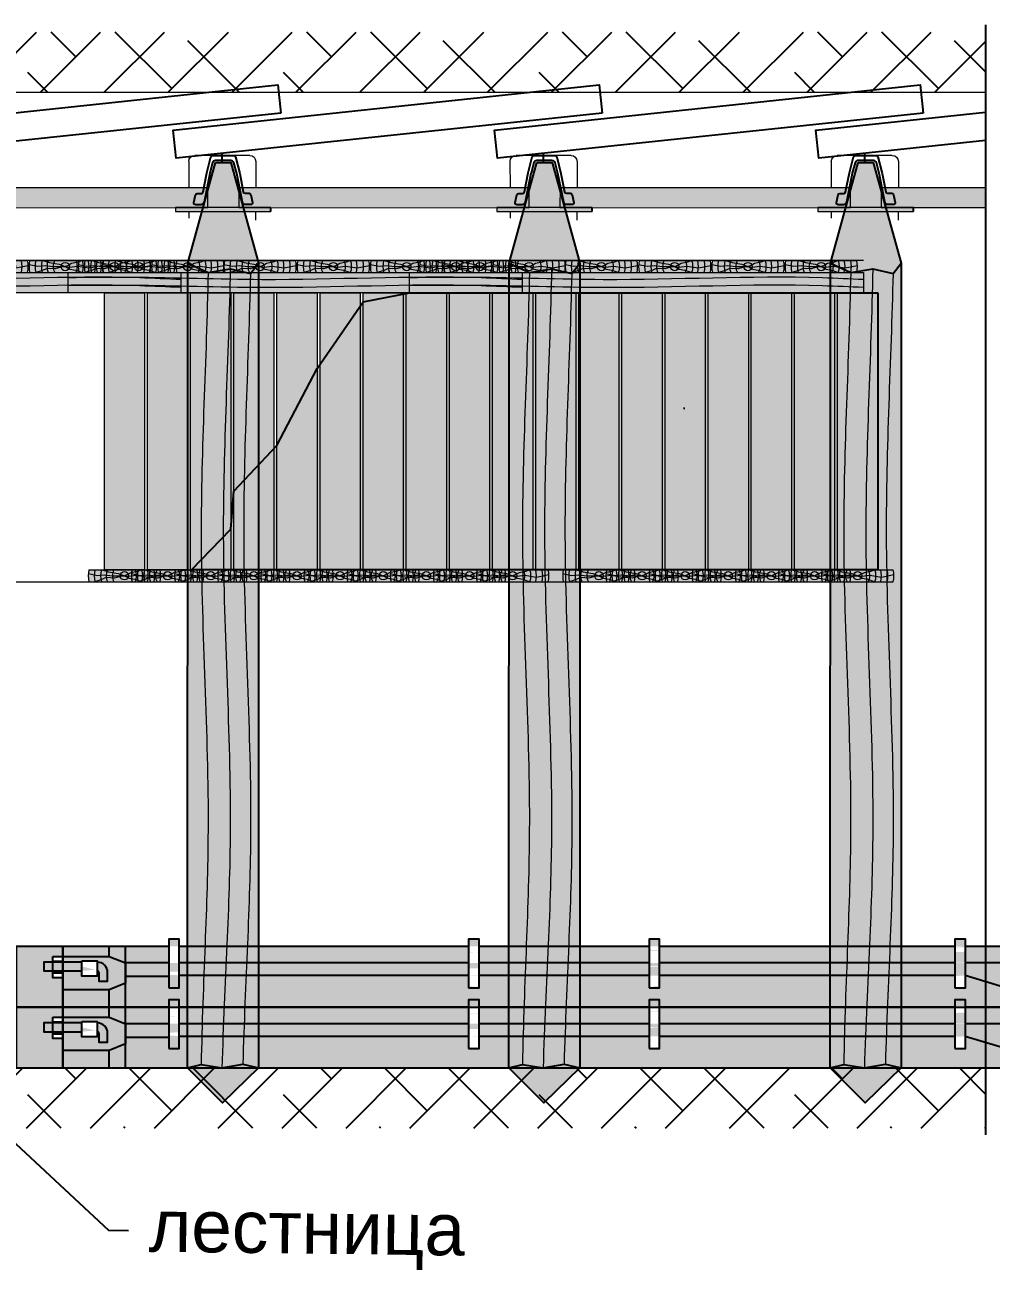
# Model space of a CAD drawing. Header units: inches. Extents: x 523 to 1492, y 69 to 539.
# Drawn here: x 782.97 to 807.03, y 111.92 to 142.98 of the extents above; entities that cross this region are included whole.
import ezdxf
from ezdxf import colors
from ezdxf.entities.mleader import LeaderData, LeaderLine
from ezdxf.math import Vec2, Vec3

# ---------------------------------------------------------------- set-up
doc = ezdxf.new("R2010")
doc.units = ezdxf.units.IN
doc.header["$MEASUREMENT"] = 0
doc.linetypes.add('ACAD_ISO10W100', pattern=[18, 12, -3, 0, -3])
doc.styles.get("Standard").update_dxf_attribs({"font": 'arial.ttf'})

# ---------------------------------------------------------------- blocks, each defined once
blk = doc.blocks.new('Доска S - 180')
at = {"linetype": 'ByBlock', "lineweight": 15}
h = blk.add_hatch(color=254, dxfattribs=at)
edge = h.paths.add_edge_path()
edge.add_line((1818.906, -3796.897), (1820.681, -3796.897))
edge.add_arc((1819.794, -3797.047), 0.9, -9.5941, 9.5941, ccw=False)
edge.add_line((1820.681, -3797.197), (1818.906, -3797.197))
edge.add_arc((1819.794, -3797.047), 0.9, 170.4059, 189.5941, ccw=False)
at = {"color": 7, "linetype": 'ByBlock', "lineweight": 15}
for p, q in [((1818.906, -3796.897), (1820.681, -3796.897)), ((1818.906, -3797.197), (1820.681, -3797.197))]:
    blk.add_line(p, q, dxfattribs=at)
for points in [[(1818.895, -3796.992), (1819.11, -3797.038), (1819.292, -3797.021), (1819.492, -3797.047), (1819.794, -3797.047), (1819.897, -3797.06), (1820.095, -3797.035), (1820.386, -3797.078), (1820.693, -3797.016)], [(1820.223, -3796.897), (1820.116, -3796.94), (1819.952, -3796.97), (1819.855, -3797.025), (1819.794, -3797.047), (1819.661, -3797.072), (1819.546, -3797.103), (1819.341, -3797.092), (1819.206, -3797.152), (1819.058, -3797.197)], [(1819.238, -3796.897), (1819.398, -3796.949), (1819.641, -3796.991), (1819.794, -3797.047), (1819.909, -3797.109), (1820.05, -3797.135), (1820.224, -3797.195)]]:
    blk.add_lwpolyline(points, dxfattribs=at)
blk.add_circle((1819.794, -3797.047), 0.104, dxfattribs=at)
for radius, start, end in [(0.9, 170.4059, 189.5941), (0.751, 168.4807, 191.5193), (0.593, 165.3528, 194.6472), (0.455, 160.7403, 199.2597), (0.302, 150.211, 209.789), (0.302, 330.211, 29.789), (0.455, 340.7403, 19.2597), (0.593, 345.3528, 14.6472), (0.751, 348.4807, 11.5193), (0.9, 350.4059, 9.5941)]:
    blk.add_arc((1819.794, -3797.047), radius, start, end, dxfattribs=at)
blk = doc.blocks.new('Стойка 100 - 690')
at = {"linetype": 'ByBlock', "lineweight": 15}
blk.add_hatch(color=252, dxfattribs=at).paths.add_polyline_path([(1818.197, -3816.387), (1819.197, -3816.387), (1819.197, -3823.287), (1818.197, -3823.287)])
at = {"color": 7, "linetype": 'ByBlock', "lineweight": 15}
blk.add_lwpolyline([(1818.197, -3816.387), (1819.197, -3816.387), (1819.197, -3823.287), (1818.197, -3823.287), (1818.197, -3816.387)], dxfattribs=at)
blk = doc.blocks.new('Ш.Брус 1.1м')
at = {"linetype": 'ByBlock', "lineweight": 15}
blk.add_hatch(color=253, dxfattribs=at).paths.add_polyline_path([(1947.301, -3883.717), (1958.609, -3883.717), (1958.609, -3884.217), (1947.301, -3884.217)])
at = {"color": 7, "linetype": 'ByBlock', "lineweight": 15}
blk.add_lwpolyline([(1947.301, -3883.717), (1958.609, -3883.717), (1958.609, -3884.217), (1947.301, -3884.217)], close=True, dxfattribs=at)
for points in [[(1947.301, -3883.837), (1947.836, -3883.832), (1949.443, -3883.815), (1952.87, -3883.956), (1956.104, -3883.764), (1958.268, -3883.867), (1958.609, -3883.884)], [(1947.301, -3884.035), (1947.836, -3884.029), (1949.443, -3884.013), (1952.87, -3884.154), (1956.104, -3883.962), (1958.268, -3884.065), (1958.609, -3884.081)]]:
    blk.add_open_spline(points, degree=3, knots=[0, 0, 0, 0, 1.604, 4.82107, 10.284551, 11.308034, 11.308034, 11.308034, 11.308034], dxfattribs=at)
blk = doc.blocks.new('Дорожка')
at = {"color": 7, "linetype": 'ByBlock', "lineweight": 15}
for name, p in [('Доска S - 180', (128.661, -86.52)), ('Доска S - 180', (130.487, -86.52)), ('Доска S - 180', (132.287, -86.52)), ('Доска S - 180', (134.112, -86.52)), ('Доска S - 180', (135.937, -86.52)), ('Доска S - 180', (137.762, -86.52)), ('Ш.Брус 1.1м', (0, 0)), ('Стойка 100 - 690', (130.008, -67.83)), ('Стойка 100 - 690', (138.508, -67.83)), ('Доска S - 180', (128.911, -94.22)), ('Доска S - 180', (137.411, -94.22))]:
    blk.add_blockref(name, p, dxfattribs=at)
blk = doc.blocks.new('Низ окно лавы в штреке')
h = blk.add_hatch()
h.set_pattern_fill('AR-SAND', color=256, scale=9, style=0)
h.paths.add_polyline_path([(2070.221, -3813.828), (2070.221, -3820.728), (2053.131, -3820.728), (2054.112, -3819.713), (2054.186, -3818.774), (2055.26, -3817.634), (2056.26, -3815.713), (2057.408, -3814.057), (2058.56, -3813.828)])
h = blk.add_hatch()
h.set_pattern_fill('AR-SAND', color=22, scale=0.1, style=0)
h.set_pattern_definition([(37.5, (0, 0), (-0.006299336, 0.192682377), [0, -0.152, 0, -0.17, 0, -0.1625]), (7.5, (0, 0), (0.17697767, 0.282214607), [0, -0.082, 0, -0.137, 0, -0.0525]), (327.5, (-0.123, 0), (0.311414186, 0.0005659054), [0, -0.05, 0, -0.18, 0, -0.235]), (317.5, (-0.123, 0), (0.30061266, 0.087767556), [0, -0.025, 0, -0.118, 0, -0.135])])
h.paths.add_polyline_path([(2070.221, -3813.828), (2070.221, -3820.728), (2053.131, -3820.728), (2054.112, -3819.713), (2054.186, -3818.774), (2055.26, -3817.634), (2056.26, -3815.713), (2057.408, -3814.057), (2058.56, -3813.828)])
at = {"color": 7, "linetype": 'ByBlock', "lineweight": 15}
blk.add_lwpolyline([(2069.868, -3813.028), (2005.964, -3813.028), (2005.964, -3821.028), (2069.868, -3821.028)], dxfattribs=at)
at = {"color": 22}
blk.add_lwpolyline([(2070.221, -3813.828), (2070.221, -3820.728), (2053.131, -3820.728), (2054.112, -3819.713), (2054.186, -3818.774), (2055.26, -3817.634), (2056.26, -3815.713), (2057.408, -3814.057), (2058.56, -3813.828), (2070.221, -3813.828), (2070.221, -3813.828)], dxfattribs=at)
at = {"color": 7, "linetype": 'ByBlock', "lineweight": 15}
for name, p in [('Дорожка', (94.259, 70.389)), ('Доска S - 180', (231.42, -16.131)), ('Доска S - 180', (233.246, -16.131)), ('Доска S - 180', (235.046, -16.131)), ('Доска S - 180', (236.871, -16.131)), ('Доска S - 180', (238.696, -16.131)), ('Доска S - 180', (239.92, -16.131)), ('Доска S - 180', (240.521, -16.131)), ('Доска S - 180', (241.746, -16.131)), ('Доска S - 180', (243.546, -16.131)), ('Доска S - 180', (245.371, -16.131)), ('Доска S - 180', (247.196, -16.131)), ('Доска S - 180', (249.021, -16.131)), ('Ш.Брус 1.1м', (102.759, 70.389)), ('Ш.Брус 1.1м', (111.259, 70.389)), ('Стойка 100 - 690', (232.767, 2.559)), ('Стойка 100 - 690', (233.841, 2.559)), ('Стойка 100 - 690', (234.915, 2.559)), ('Стойка 100 - 690', (235.989, 2.559)), ('Стойка 100 - 690', (237.063, 2.559)), ('Стойка 100 - 690', (238.137, 2.559)), ('Стойка 100 - 690', (239.21, 2.559)), ('Стойка 100 - 690', (240.284, 2.559)), ('Стойка 100 - 690', (241.358, 2.559)), ('Стойка 100 - 690', (242.432, 2.559)), ('Стойка 100 - 690', (243.506, 2.559)), ('Стойка 100 - 690', (244.58, 2.559)), ('Стойка 100 - 690', (245.654, 2.559)), ('Стойка 100 - 690', (246.728, 2.559)), ('Стойка 100 - 690', (247.802, 2.559)), ('Стойка 100 - 690', (248.876, 2.559)), ('Стойка 100 - 690', (249.95, 2.559)), ('Стойка 100 - 690', (251.024, 2.559)), ('Доска S - 180', (231.67, -23.831)), ('Доска S - 180', (232.744, -23.831)), ('Доска S - 180', (232.745, -23.831)), ('Доска S - 180', (233.819, -23.831)), ('Доска S - 180', (234.892, -23.831)), ('Доска S - 180', (235.966, -23.831)), ('Доска S - 180', (237.04, -23.831)), ('Доска S - 180', (238.114, -23.831)), ('Доска S - 180', (239.188, -23.831)), ('Доска S - 180', (240.262, -23.831)), ('Доска S - 180', (241.336, -23.831)), ('Доска S - 180', (243.484, -23.831)), ('Доска S - 180', (244.558, -23.831)), ('Доска S - 180', (245.632, -23.831)), ('Доска S - 180', (246.706, -23.831)), ('Доска S - 180', (247.779, -23.831)), ('Доска S - 180', (248.853, -23.831)), ('Доска S - 180', (249.927, -23.831))]:
    blk.add_blockref(name, p, dxfattribs=at)
blk = doc.blocks.new('ско670')
for points in [[(109432.7, 1422.7), (110004.9, 1564.9), (110017, 1516.4), (109444.8, 1374)], [(109304, 1390.7), (109876.3, 1532.9), (109888.3, 1484.4), (109316.1, 1342)]]:
    blk.add_hatch(color=7).paths.add_polyline_path(points)
at = {"lineweight": 15}
blk.add_hatch(color=7, dxfattribs=at).paths.add_polyline_path([(109165.6, 1294.3), (109163.3, 1303.8), (109393.9, 1361.4), (109396.3, 1352)])
for p, q in [((109304, 1390.7), (110005.2, 1565.1)), ((110005.2, 1565.1), (110017.3, 1516.4)), ((109316.1, 1342), (110017.3, 1516.5)), ((109311.4, 1474.8), (109178.4, 1441.6)), ((109329.6, 1463.9), (109345.3, 1401.1)), ((109167.5, 1423.4), (109183.2, 1360.6)), ((109304, 1390.7), (109316.1, 1342)), ((109393.9, 1361.4), (109163.3, 1303.8)), ((109165.6, 1294.3), (109396.3, 1352)), ((109360.1, 1340), (109364.2, 1321.7)), ((109163.3, 1303.8), (109165.6, 1294.3)), ((109197.8, 1302.4), (109201.8, 1286.5))]:
    blk.add_line(p, q, dxfattribs=at)
at = {"color": 7, "linetype": 'ACAD_ISO10W100'}
blk.add_line((109396.3, 1352), (109394.1, 1361.5), dxfattribs=at)
at = {"lineweight": 15, "extrusion": (0, 0, -1)}
for centre, major_axis, start_param, end_param in [((109315, 1460.3), (8.5, 12.3), -0.850275, 0.720521), ((109182.1, 1427.1), (-12.3, 8.5), 5.43291, 7.003706)]:
    blk.add_ellipse(centre, major_axis=major_axis, ratio=1, start_param=start_param, end_param=end_param, dxfattribs=at)
blk = doc.blocks.new('СВП')
at = {"color": 0}
blk.add_line((95935.3, -86122.5), (95935.3, -86100.2), dxfattribs=at)
blk.add_lwpolyline([(95882.7, -85996.1), (95869.9, -85996.1, 0.472988), (95865.5, -86001.5), (95869.3, -86020.7, 0.357785), (95873.7, -86024.4), (95883.9, -86024.4, -0.35919), (95888.3, -86028), (95897.5, -86075.5, 0.01414), (95897.5, -86075.8), (95907.6, -86115.7, 0.343306), (95912, -86119.1), (95964.4, -86119.1, 0.342909), (95968.7, -86115.7), (95979.4, -86073.7), (95988.4, -86028.3, -0.358206), (95992.8, -86024.7), (96002.9, -86024.7, 0.354907), (96007.3, -86021.1), (96011.3, -86001.9, 0.476116), (96007, -85996.5), (95994.1, -85996.5, 0.357522), (95986.2, -86003), (95971.9, -86074.4), (95964.8, -86100.4, -0.338079), (95957, -86106.3), (95919.5, -86106.3, -0.340005), (95911.6, -86100.3), (95904.8, -86074.6, -0.016215), (95904.7, -86074.3), (95890.6, -86002.6, 0.358196)], format="xyb", close=True, dxfattribs=at)
blk = doc.blocks.new('Рама смеш.крепи')
at = {"linetype": 'ByBlock', "lineweight": 15}
blk.add_hatch(color=7, dxfattribs=at).paths.add_polyline_path([(29.788, 275.042), (30.164, 275.042), (30.858, 272.533), (30.858, 252.495), (29.958, 251.631), (29.09, 252.495), (29.098, 272.533)])
at = {"color": 22}
for points in [[(29.788, 275.042), (30.164, 275.042), (30.858, 272.533), (30.858, 252.495), (29.958, 251.631), (29.09, 252.495), (29.098, 272.533), (29.788, 275.042), (29.788, 275.042)], [(29.098, 272.533), (29.601, 272.302), (30.152, 272.399), (30.655, 272.279), (30.858, 272.533)], [(29.09, 252.495), (29.428, 252.578), (29.941, 252.495), (30.464, 252.593), (30.858, 252.495)]]:
    blk.add_lwpolyline(points, dxfattribs=at)
at = {"color": 22, "linetype": 'ByBlock', "lineweight": 15}
for points, knots in [([(30.152, 272.399), (30.108, 270.18), (29.824, 265.517), (30.301, 258.974), (30.016, 254.656), (29.941, 252.495)], [12.447798, 12.447798, 12.447798, 12.447798, 25.767042, 40.430464, 51.705311, 51.705311, 51.705311, 51.705311]), ([(29.601, 272.302), (29.558, 270.115), (29.273, 265.485), (29.75, 258.974), (29.465, 254.656), (29.428, 252.578)], [12.360553, 12.360553, 12.360553, 12.360553, 25.486519, 40.149941, 51.424788, 51.424788, 51.424788, 51.424788]), ([(30.655, 272.279), (30.605, 270.1), (30.338, 265.477), (30.808, 258.974), (30.524, 254.656), (30.464, 252.593)], [12.94886, 12.94886, 12.94886, 12.94886, 26.028816, 40.692238, 51.967085, 51.967085, 51.967085, 51.967085])]:
    blk.add_open_spline(points, degree=3, knots=knots, dxfattribs=at)
at = {"color": 7, "xscale": 0.009999525511908969, "yscale": 0.009999525511908969, "zscale": 0.009999525511908969, "rotation": 346.0000000448461}
blk.add_blockref('ско670', (-1033.523, 525.348), dxfattribs=at)
at = {"xscale": -0.009999999999990905, "yscale": 0.009999999999990905, "zscale": 0.01, "rotation": 180}
blk.add_blockref('СВП', (-929.407, -585.97), dxfattribs=at)
blk = doc.blocks.new('Рештак С-53. б')
h = blk.add_hatch(color=7)
h.dxf.hatch_style = 1
h.paths.add_polyline_path([(3874.2, 925.6), (3900.4, 925.6), (3900.4, 1046.7), (3874.2, 1046.7)])
h.paths.add_polyline_path([(3112.4, 925.6), (3138.6, 925.6), (3138.6, 1046.7), (3112.4, 1046.7)])
h.paths.add_polyline_path([(2663.1, 925.6), (2689.3, 925.6), (2689.3, 1046.7), (2663.1, 1046.7)])
h.paths.add_polyline_path([(1916.3, 925.6), (1942.5, 925.6), (1942.5, 1046.7), (1916.3, 1046.7)])
h.paths.add_polyline_path([(4147.5, 1003.4), (4172.8, 1003.4), (4172.8, 950.5), (4147.5, 950.5)], flags=16)
h.paths.add_polyline_path([(1699.7, 992.8), (1738.4, 992.8), (1738.4, 954.2), (1699.7, 954.2)], flags=16)
edge = h.paths.add_edge_path()
edge.add_line((4147.5, 962.3), (4172.8, 962.3))
edge.add_line((4147.5, 991.6), (4172.8, 991.6))
edge.add_arc((1738.4, 963.4), 25.8, 0, 90)
edge.add_arc((1738.4, 963.4), 4, 0, 90)
edge.add_line((1742.4, 963.4), (1742.4, 941.6))
edge.add_line((1742.4, 941.6), (1764.2, 941.6))
edge.add_line((1764.2, 941.6), (1764.2, 963.4))
edge.add_line((4016.7, 877.1), (4016.7, 1028.3))
edge.add_line((4057.3, 877.1), (4057.3, 1028.3))
edge.add_line((1768.2, 1003.4), (1808.8, 987.2))
edge.add_line((1808.8, 987.2), (1808.8, 936.9))
edge.add_line((1808.8, 936.9), (1768.2, 920.6))
edge.add_line((1916.3, 953.2), (1808.8, 953.2))
edge.add_line((1652.8, 989.1), (1652.8, 1003.4))
edge.add_line((1652.8, 1003.4), (1768.2, 1003.4))
edge.add_line((1768.2, 920.6), (1652.8, 920.6))
edge.add_line((1652.8, 920.6), (1652.8, 967.4))
edge.add_line((1808.8, 877.1), (1808.8, 1028.3))
edge.add_line((1916.3, 1028.3), (1652.8, 1028.3))
edge.add_line((2663.1, 1028.3), (1942.5, 1028.3))
edge.add_line((3112.4, 1028.3), (2689.3, 1028.3))
edge.add_line((3874.2, 1028.3), (3138.6, 1028.3))
edge.add_line((4172.8, 1028.3), (3900.4, 1028.3))
edge.add_line((1768.2, 1003.4), (1768.2, 1028.3))
edge.add_line((1768.2, 877.1), (1768.2, 920.6))
edge.add_line((1652.8, 967.4), (1652.8, 877.1))
edge.add_line((1652.8, 1028.3), (1652.8, 989.1))
edge.add_line((1738.5, 989.1), (1738.4, 989.1))
edge.add_line((1699.7, 989.1), (1605.4, 989.1))
edge.add_line((1605.4, 989.1), (1605.4, 967.4))
edge.add_line((1605.4, 967.4), (1699.7, 967.4))
edge.add_line((1916.3, 987.2), (1808.8, 987.2))
edge.add_line((2663.1, 987.2), (1942.5, 987.2))
edge.add_line((3112.4, 987.2), (2689.3, 987.2))
edge.add_line((3874.2, 987.2), (3138.6, 987.2))
edge.add_line((4016.7, 987.2), (3900.4, 987.2))
edge.add_line((4172.8, 877.1), (4172.8, 1028.3))
edge.add_line((2663.1, 955.7), (1942.5, 955.7))
edge.add_line((3112.4, 955.7), (2689.3, 955.7))
edge.add_line((3874.2, 955.7), (3138.6, 955.7))
edge.add_line((4016.7, 920.1), (3899.9, 955.7))
edge.add_line((1652.8, 877.1), (4172.8, 877.1))
edge.add_line((4172.8, 877.1), (4172.8, 906.6))
h = blk.add_hatch(color=7)
h.dxf.hatch_style = 1
h.paths.add_polyline_path([(1768.2, 1028.3), (1652.8, 1028.3), (1652.8, 1003.4), (1768.2, 1003.4)])
h = blk.add_hatch(color=7)
h.dxf.hatch_style = 1
h.paths.add_polyline_path([(1808.8, 936.9), (1768.2, 920.6), (1768.2, 877.1), (1808.8, 877.1)])
h.paths.add_polyline_path([(1808.8, 1028.3), (1768.2, 1028.3), (1768.2, 1003.4), (1808.8, 987.2)])
h.paths.add_polyline_path([(1768.2, 920.6), (1652.8, 920.6), (1652.8, 877.1), (1768.2, 877.1)])
h.paths.add_polyline_path([(4016.7, 920.1), (3900.4, 955.5), (3900.4, 925.6), (3874.2, 925.6), (3874.2, 955.7), (3138.6, 955.7), (3138.6, 925.6), (3112.4, 925.6), (3112.4, 955.7), (2689.3, 955.7), (2689.3, 925.6), (2663.1, 925.6), (2663.1, 955.7), (1942.5, 955.7), (1942.5, 925.6), (1916.3, 925.6), (1916.3, 953.2), (1808.8, 953.2), (1808.8, 936.9), (1808.8, 877.1), (4016.7, 877.1)])
h.paths.add_polyline_path([(1916.3, 987.2), (1808.8, 987.2), (1808.8, 953.2), (1916.3, 953.2)])
h.paths.add_polyline_path([(1916.3, 1028.3), (1808.8, 1028.3), (1808.8, 987.2), (1916.3, 987.2)])
h.paths.add_polyline_path([(2663.1, 987.2), (1942.5, 987.2), (1942.5, 955.7), (2663.1, 955.7)])
h.paths.add_polyline_path([(2663.1, 1028.3), (1942.5, 1028.3), (1942.5, 987.2), (2663.1, 987.2)])
h.paths.add_polyline_path([(3112.4, 987.2), (2689.3, 987.2), (2689.3, 955.7), (3112.4, 955.7)])
h.paths.add_polyline_path([(3112.4, 1028.3), (2689.3, 1028.3), (2689.3, 987.2), (3112.4, 987.2)])
h.paths.add_polyline_path([(4016.7, 987.2), (3900.4, 987.2), (3900.4, 955.5), (4016.7, 920.1)])
h.paths.add_polyline_path([(3874.2, 987.2), (3138.6, 987.2), (3138.6, 955.7), (3874.2, 955.7)])
h.paths.add_polyline_path([(3874.2, 1028.3), (3138.6, 1028.3), (3138.6, 987.2), (3874.2, 987.2)])
h.paths.add_polyline_path([(4016.7, 1028.3), (3900.4, 1028.3), (3900.4, 987.2), (4016.7, 987.2)])
h.paths.add_polyline_path([(4057.3, 1028.3), (4016.7, 1028.3), (4016.7, 987.2), (4016.7, 877.1), (4057.3, 877.1)])
h.paths.add_polyline_path([(4172.8, 950.5), (4147.5, 950.5), (4147.5, 1003.4), (4172.8, 1003.4), (4172.8, 1028.3), (4057.3, 1028.3), (4057.3, 877.1), (4172.8, 877.1)])
h = blk.add_hatch(color=7)
h.dxf.hatch_style = 1
h.paths.add_polyline_path([(1808.8, 936.9), (1808.8, 987.2), (1768.2, 1003.4), (1652.8, 1003.4), (1652.8, 989.1), (1699.7, 989.1), (1699.7, 992.8), (1738.4, 992.8), (1738.4, 989.1, -0.414214), (1764.2, 963.4), (1764.2, 941.6), (1742.4, 941.6), (1742.4, 963.4, 0.414214), (1738.4, 967.4), (1738.4, 954.2), (1699.7, 954.2), (1699.7, 967.4), (1652.8, 967.4), (1652.8, 920.6), (1768.2, 920.6)])
h = blk.add_hatch(color=7)
h.dxf.hatch_style = 1
h.paths.add_polyline_path([(1699.7, 989.1), (1605.4, 989.1), (1605.4, 967.4), (1699.7, 967.4)])
h = blk.add_hatch(color=7)
h.dxf.hatch_style = 1
h.paths.add_polyline_path([(1738.4, 989.1), (1738.4, 967.4, -0.414214), (1742.4, 963.4), (1742.4, 941.6), (1764.2, 941.6), (1764.2, 963.4, 0.414214)])
for p, q in [((1652.8, 1028.3), (1652.8, 989.1)), ((1916.3, 1028.3), (1652.8, 1028.3)), ((1768.2, 1003.4), (1768.2, 1028.3)), ((1808.8, 877.1), (1808.8, 1028.3)), ((2663.1, 1028.3), (1942.5, 1028.3)), ((3112.4, 1028.3), (2689.3, 1028.3)), ((3874.2, 1028.3), (3138.6, 1028.3)), ((4172.8, 1028.3), (3900.4, 1028.3)), ((4016.7, 877.1), (4016.7, 1028.3)), ((4057.3, 877.1), (4057.3, 1028.3)), ((4172.8, 877.1), (4172.8, 1028.3)), ((1652.8, 967.4), (1652.8, 877.1)), ((4147.5, 991.6), (4172.8, 991.6)), ((4147.5, 962.3), (4172.8, 962.3)), ((1768.2, 877.1), (1768.2, 920.6))]:
    blk.add_line(p, q)
for points in [[(1916.3, 925.6), (1942.5, 925.6), (1942.5, 1046.7), (1916.3, 1046.7)], [(2663.1, 925.6), (2689.3, 925.6), (2689.3, 1046.7), (2663.1, 1046.7)], [(3112.4, 925.6), (3138.6, 925.6), (3138.6, 1046.7), (3112.4, 1046.7)], [(3874.2, 925.6), (3900.4, 925.6), (3900.4, 1046.7), (3874.2, 1046.7)], [(4147.5, 1003.4), (4172.8, 1003.4), (4172.8, 950.5), (4147.5, 950.5)], [(1699.7, 992.8), (1738.4, 992.8), (1738.4, 954.2), (1699.7, 954.2)]]:
    blk.add_lwpolyline(points, close=True)
for points in [[(1652.8, 989.1), (1652.8, 1003.4), (1768.2, 1003.4)], [(1768.2, 1003.4), (1808.8, 987.2), (1808.8, 936.9), (1768.2, 920.6)], [(1699.7, 989.1), (1605.4, 989.1), (1605.4, 967.4), (1699.7, 967.4)], [(1768.2, 920.6), (1652.8, 920.6), (1652.8, 967.4)], [(1738.5, 989.1), (1738.4, 989.1)], [(1742.4, 963.4), (1742.4, 941.6), (1764.2, 941.6), (1764.2, 963.4)], [(1916.3, 987.2), (1808.8, 987.2)], [(2663.1, 987.2), (1942.5, 987.2)], [(3112.4, 987.2), (2689.3, 987.2)], [(3874.2, 987.2), (3138.6, 987.2)], [(4016.7, 987.2), (3900.4, 987.2)], [(1916.3, 953.2), (1808.8, 953.2)], [(2663.1, 955.7), (1942.5, 955.7)], [(3112.4, 955.7), (2689.3, 955.7)], [(3874.2, 955.7), (3138.6, 955.7)], [(4016.7, 920.1), (3899.9, 955.7)], [(1652.8, 877.1), (1652.8, 877.1), (1652.8, 877.1), (1652.8, 877.1), (1652.8, 877.1), (4172.8, 877.1), (4172.8, 877.1), (4172.8, 877.1), (4172.8, 906.6)]]:
    blk.add_lwpolyline(points)
for radius in [25.8, 4]:
    blk.add_arc((1738.4, 963.4), radius, 0, 90)

msp = doc.modelspace()

# ---------------------------------------------------------------- hatches: boundary and pattern name
at = {"linetype": 'ACAD_ISO10W100'}
h = msp.add_hatch(dxfattribs=at)
h.set_pattern_fill('ANSI38', color=256, scale=9, style=0)
h.set_pattern_definition([(45, (2446.029, 553.4567), (-0.7954951, 0.7954951), []), (135, (2446.029, 553.4567), (-2.3864854, 0.7954951), [2.8125, -1.6875])])
h.paths.add_polyline_path([(733.517, 142.802), (733.517, 115.503), (806.893, 115.503), (806.893, 142.801)])
h.paths.add_polyline_path([(733.517, 141.302), (733.517, 117.004), (806.893, 117.004), (806.893, 141.302)])
at = {"linetype": 'ByBlock', "lineweight": 15}
msp.add_hatch(color=7, dxfattribs=at).paths.add_polyline_path([(803.721, 139.55), (804.097, 139.55), (804.791, 137.042), (804.791, 117.004), (803.891, 116.139), (803.023, 117.004), (803.031, 137.042)])
for points in [[(806.893, 138.429), (806.893, 138.93), (804.296, 138.932), (804.296, 138.43)], [(806.893, 138.429), (806.893, 138.93), (805.622, 138.931), (805.621, 138.429)]]:
    msp.add_hatch(color=7).paths.add_polyline_path(points)
at = {"lineweight": 15}
msp.add_hatch(color=7, dxfattribs=at).paths.add_polyline_path([(802.72, 138.332), (802.72, 138.429), (805.097, 138.431), (805.097, 138.333)])

# ---------------------------------------------------------------- linework, layer by layer
msp.add_line((806.893, 142.978), (806.893, 115.34))
at = {"color": 7, "lineweight": 0}
for p, q in [((733.517, 141.302), (806.893, 141.302)), ((733.517, 117.004), (806.893, 117.004))]:
    msp.add_line(p, q, dxfattribs=at)
at = {"lineweight": 15}
for p, q in [((803.051, 139.58), (803.051, 138.932)), ((804.571, 139.73), (803.201, 139.73)), ((804.721, 139.581), (804.721, 138.933)), ((804.296, 138.932), (804.296, 138.43)), ((804.296, 138.932), (806.893, 138.93)), ((805.097, 138.431), (802.72, 138.429)), ((802.72, 138.429), (802.72, 138.332)), ((802.72, 138.332), (805.097, 138.333)), ((803.051, 138.332), (803.052, 138.168)), ((804.296, 138.43), (806.893, 138.429)), ((804.718, 138.304), (804.713, 138.117))]:
    msp.add_line(p, q, dxfattribs=at)
at = {"color": 7, "linetype": 'ACAD_ISO10W100'}
msp.add_line((805.097, 138.333), (805.099, 138.431), dxfattribs=at)
for points in [[(789.342, 140.783), (778.738, 139.661), (778.664, 140.357), (789.267, 141.486)], [(797.342, 140.783), (786.738, 139.661), (786.664, 140.357), (797.267, 141.486)], [(805.342, 140.783), (794.738, 139.661), (794.663, 140.357), (805.267, 141.486)]]:
    msp.add_lwpolyline(points, close=True)
msp.add_lwpolyline([(806.893, 140.1), (802.737, 139.661), (802.663, 140.357), (806.893, 140.807)])
at = {"color": 22}
for points in [[(803.721, 139.55), (804.097, 139.55), (804.791, 137.042), (804.791, 117.004), (803.891, 116.139), (803.023, 117.004), (803.031, 137.042), (803.721, 139.55), (803.721, 139.55)], [(803.031, 137.042), (803.534, 136.811), (804.085, 136.907), (804.588, 136.787), (804.791, 137.042)], [(803.023, 117.004), (803.361, 117.086), (803.874, 117.004), (804.397, 117.101), (804.791, 117.004)]]:
    msp.add_lwpolyline(points, dxfattribs=at)
at = {"lineweight": 15, "extrusion": (0, 0, -1)}
for centre, start_param, end_param in [((803.201, 139.58), 5.497266, 7.068062), ((804.571, 139.58), 0.784877, 2.355673)]:
    msp.add_ellipse(centre, major_axis=(-0.106, 0.106), ratio=1, start_param=start_param, end_param=end_param, dxfattribs=at)
at = {"color": 22, "linetype": 'ByBlock', "lineweight": 15}
for points, knots in [([(803.534, 136.811), (803.491, 134.624), (803.206, 129.993), (803.683, 123.483), (803.398, 119.165), (803.361, 117.086)], [12.360553, 12.360553, 12.360553, 12.360553, 25.486519, 40.149941, 51.424788, 51.424788, 51.424788, 51.424788]), ([(804.085, 136.907), (804.041, 134.688), (803.757, 130.026), (804.234, 123.483), (803.949, 119.165), (803.874, 117.004)], [12.447798, 12.447798, 12.447798, 12.447798, 25.767042, 40.430464, 51.705311, 51.705311, 51.705311, 51.705311]), ([(804.588, 136.787), (804.538, 134.608), (804.271, 129.986), (804.741, 123.483), (804.457, 119.165), (804.397, 117.101)], [12.94886, 12.94886, 12.94886, 12.94886, 26.028816, 40.692238, 51.967085, 51.967085, 51.967085, 51.967085])]:
    msp.add_open_spline(points, degree=3, knots=knots, dxfattribs=at)

# ---------------------------------------------------------------- block references
for p in [(749.933, -135.492), (757.933, -135.492), (765.933, -135.492)]:
    msp.add_blockref('Рама смеш.крепи', p)
at = {"xscale": -0.009999999999990905, "yscale": 0.009999999999990905, "zscale": 0.01, "rotation": 180}
msp.add_blockref('СВП', (-155.474, -721.461), dxfattribs=at)
at = {"color": 7, "linetype": 'ByBlock', "lineweight": 15}
msp.add_blockref('Низ окно лавы в штреке', (-1266.013, 3950.138), dxfattribs=at)
at = {"xscale": 0.01, "yscale": 0.01, "zscale": 0.01}
for p in [(742.189, 109.746), (767.389, 109.746), (742.189, 108.233), (767.389, 108.233)]:
    msp.add_blockref('Рештак С-53. б', p, dxfattribs=at)

# ---------------------------------------------------------------- leaders
at = {"color": 7, "linetype": 'ByBlock', "lineweight": 15}
ml = msp.add_multileader_mtext('Standard', dxfattribs=at)
ml.set_content('лестница', color=7)
ml.set_leader_properties()
ml.build(insert=Vec2(0, 0))
ml.multileader.update_dxf_attribs({"dogleg_length": 0.5, "arrow_head_size": 1.8})
ctx = ml.context
ctx.base_point, ctx.char_height, ctx.arrow_head_size, ctx.landing_gap_size, ctx.plane_origin, ctx.plane_x_axis, ctx.plane_y_axis = Vec3(785.555, 112.954), 1.3, 1.8, 0.5, Vec3(793.791, 87.678), Vec3(0.999919, -0.012705), Vec3(0.012705, 0.999919)
notes = []
notes.append((ctx, [(0, (1, 1, 0), (785.055, 112.96), (0.999919, -0.012705), 0.5, [(0, [(777.76, 119.749)], 0, [])])]))
ctx.mtext.insert, ctx.mtext.text_direction, ctx.mtext.rotation, ctx.mtext.flow_direction = Vec3(786.065, 113.731), Vec3(0.999919, -0.012705), 6.27048, 5
for ctx, leaders in notes:
    for number, flags, end, landing, length, lines in leaders:
        leader = LeaderData()
        leader.index, (leader.has_last_leader_line, leader.has_dogleg_vector, leader.attachment_direction) = number, flags
        leader.last_leader_point, leader.dogleg_vector, leader.dogleg_length = Vec3(end), Vec3(landing), length
        for number, points, colour, breaks in lines:
            line = LeaderLine()
            line.index, line.vertices, line.color, line.breaks = number, Vec3.list(points), colors.encode_raw_color(colour), breaks
            leader.lines.append(line)
        ctx.leaders.append(leader)

doc.saveas('drawing.dxf')
